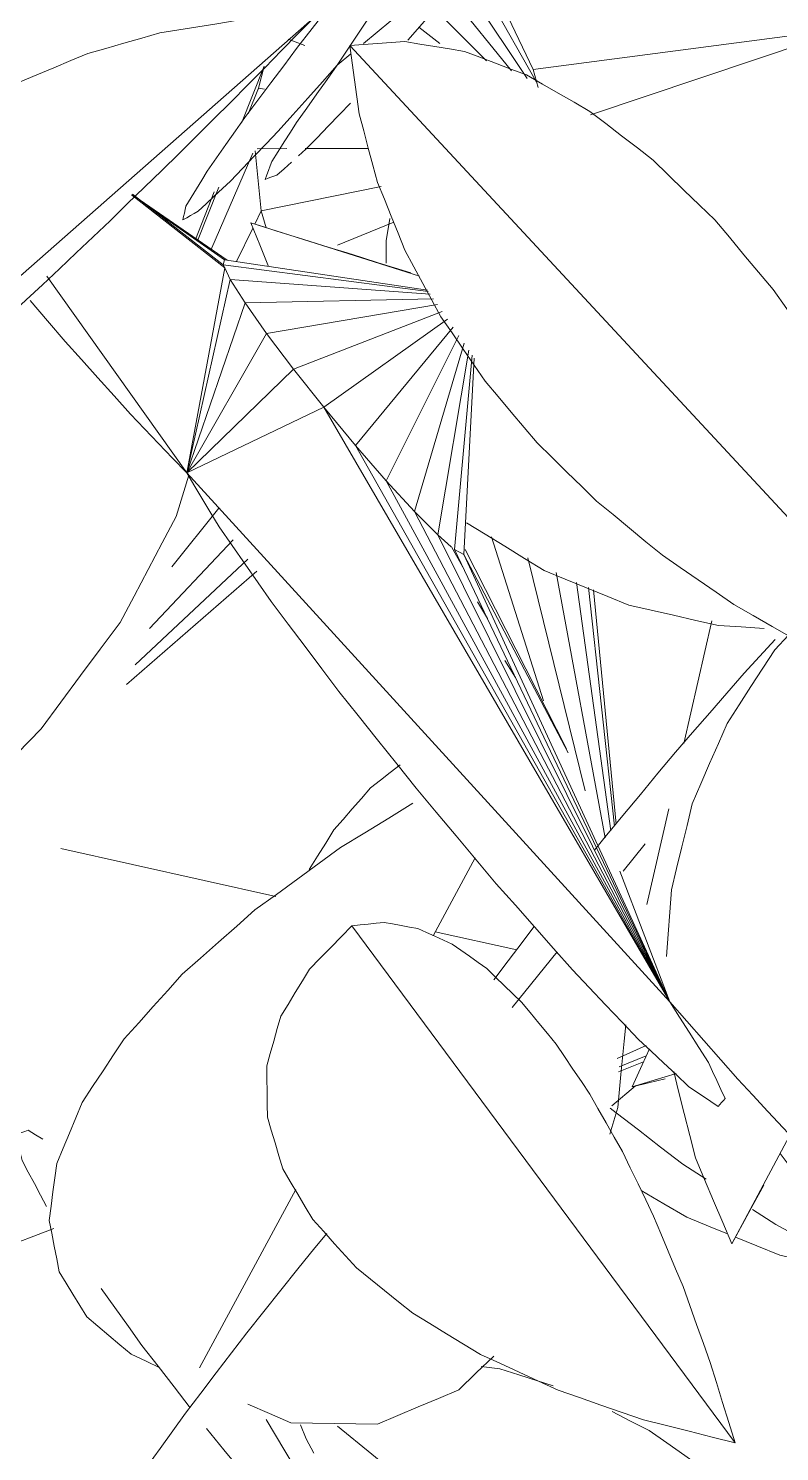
# Model space of a CAD drawing. Header units: metres. Extents: x 10.2 to 20.8, y -0.2 to 6.6.
# Drawn here: x 17.8489 to 17.882, y 1.6954 to 1.7582 of the extents above; entities that cross this region are included whole.
import ezdxf

# ---------------------------------------------------------------- set-up
doc = ezdxf.new("R2010")
doc.units = ezdxf.units.M
doc.layers.add('Importações nas famílias', color=250, linetype='Continuous', lineweight=5)
doc.layers.add('Vegetação', color=7, linetype='Continuous', lineweight=5)

# ---------------------------------------------------------------- blocks, each defined once
blk = doc.blocks.new('Planta_pergolado_12200 - plantas pergolado_skp_Component_12-V128-Corte 3')
at = {"layer": 'Importações nas famílias'}
blk.add_line((17.785594, 1.108004), (17.80251, 1.085176), dxfattribs=at)
at = {"layer": 'Importações nas famílias', "flags": 128}
for points in [[(17.78372, 1.106092), (17.784189, 1.10657), (17.784657, 1.107048), (17.785126, 1.107526), (17.785594, 1.108004)], [(17.785594, 1.108004), (17.785951, 1.10804), (17.786308, 1.108076), (17.786665, 1.108112), (17.787021, 1.108148)], [(17.787021, 1.108148), (17.787391, 1.108081), (17.787761, 1.108013), (17.788131, 1.107946), (17.788501, 1.107878)], [(17.788501, 1.107878), (17.78888, 1.107707), (17.789258, 1.107537), (17.789637, 1.107366), (17.790016, 1.107196)], [(17.790016, 1.107196), (17.7904, 1.106924), (17.790783, 1.106653), (17.791167, 1.106381), (17.791551, 1.10611)], [(17.782456, 1.104013), (17.782772, 1.104533), (17.783088, 1.105052), (17.783404, 1.105572), (17.78372, 1.106092)], [(17.791551, 1.10611), (17.791935, 1.10574), (17.792319, 1.10537), (17.792703, 1.105001), (17.793087, 1.104631)], [(17.781831, 1.101816), (17.781987, 1.102365), (17.782144, 1.102914), (17.7823, 1.103464), (17.782456, 1.104013)], [(17.793087, 1.104631), (17.793467, 1.104168), (17.793848, 1.103704), (17.794228, 1.103241), (17.794609, 1.102777)], [(17.794609, 1.102777), (17.794981, 1.102225), (17.795353, 1.101672), (17.795726, 1.10112), (17.796098, 1.100568)], [(17.781861, 1.099552), (17.781853, 1.100118), (17.781846, 1.100684), (17.781839, 1.10125), (17.781831, 1.101816)], [(17.796098, 1.100568), (17.796458, 1.099933), (17.796819, 1.099298), (17.797179, 1.098663), (17.797539, 1.098028)], [(17.782544, 1.097275), (17.782373, 1.097844), (17.782202, 1.098414), (17.782032, 1.098983), (17.781861, 1.099552)], [(17.797539, 1.098028), (17.797883, 1.097317), (17.798228, 1.096607), (17.798572, 1.095896), (17.798916, 1.095186)], [(17.783864, 1.095038), (17.783534, 1.095597), (17.783204, 1.096156), (17.782874, 1.096716), (17.782544, 1.097275)], [(17.785791, 1.092893), (17.785309, 1.093429), (17.784828, 1.093965), (17.784346, 1.094501), (17.783864, 1.095038)], [(17.798916, 1.095186), (17.79924, 1.094408), (17.799564, 1.093629), (17.799888, 1.092851), (17.800213, 1.092073)], [(17.788279, 1.09089), (17.787657, 1.091391), (17.787035, 1.091892), (17.786413, 1.092392), (17.785791, 1.092893)], [(17.800213, 1.092073), (17.800513, 1.091236), (17.800814, 1.090398), (17.801115, 1.089561), (17.801415, 1.088724)], [(17.79127, 1.089078), (17.790523, 1.089531), (17.789775, 1.089984), (17.789027, 1.090437), (17.788279, 1.09089)], [(17.794694, 1.087498), (17.793838, 1.087893), (17.792982, 1.088288), (17.792126, 1.088683), (17.79127, 1.089078)], [(17.801415, 1.088724), (17.801689, 1.087837), (17.801963, 1.08695), (17.802237, 1.086063), (17.80251, 1.085176)], [(17.79847, 1.086187), (17.797526, 1.086514), (17.796582, 1.086842), (17.795638, 1.08717), (17.794694, 1.087498)], [(17.80251, 1.085176), (17.8015, 1.085428), (17.80049, 1.085681), (17.79948, 1.085934), (17.79847, 1.086187)]]:
    blk.add_lwpolyline(points, dxfattribs=at)
blk = doc.blocks.new('Planta_pergolado_12200 - plantas pergolado_skp_Component_12-V472-Corte 3')
at = {"layer": 'Importações nas famílias'}
for p, q in [((17.917853, 1.724195), (17.893644, 1.71694)), ((17.877449, 1.712087), (17.875502, 1.711504))]:
    blk.add_line(p, q, dxfattribs=at)
at = {"layer": 'Importações nas famílias', "flags": 128}
for points in [[(17.897578, 1.729282), (17.898643, 1.729346), (17.899707, 1.72941), (17.900772, 1.729475), (17.901837, 1.729539)], [(17.901837, 1.729539), (17.9029, 1.729439), (17.903964, 1.72934), (17.905028, 1.729241), (17.906092, 1.729142)], [(17.906092, 1.729142), (17.90713, 1.728881), (17.908168, 1.728621), (17.909206, 1.72836), (17.910244, 1.7281)], [(17.910244, 1.7281), (17.911232, 1.727684), (17.91222, 1.727269), (17.913207, 1.726853), (17.914195, 1.726438)], [(17.914195, 1.726438), (17.91511, 1.725877), (17.916024, 1.725316), (17.916939, 1.724756), (17.917853, 1.724195)], [(17.917853, 1.724195), (17.917006, 1.723901), (17.916159, 1.723607), (17.915312, 1.723314), (17.914465, 1.72302)], [(17.914465, 1.72302), (17.913578, 1.722721), (17.91269, 1.722421), (17.911803, 1.722122), (17.910915, 1.721823)], [(17.910915, 1.721823), (17.909997, 1.721521), (17.909079, 1.72122), (17.908161, 1.720919), (17.907243, 1.720617)], [(17.907243, 1.720617), (17.906305, 1.720317), (17.905366, 1.720017), (17.904428, 1.719717), (17.903489, 1.719416)], [(17.903489, 1.719416), (17.902541, 1.719121), (17.901592, 1.718825), (17.900644, 1.718529), (17.899696, 1.718234)], [(17.899696, 1.718234), (17.898748, 1.717946), (17.8978, 1.717658), (17.896852, 1.71737), (17.895904, 1.717082)], [(17.895904, 1.717082), (17.894967, 1.716805), (17.894031, 1.716528), (17.893094, 1.716252)], [(17.875502, 1.711504), (17.875943, 1.712471), (17.876268, 1.713184)], [(17.876965, 1.711862), (17.876233, 1.711683), (17.875502, 1.711504)]]:
    blk.add_lwpolyline(points, dxfattribs=at)
blk = doc.blocks.new('Planta_pergolado_12200 - plantas pergolado_skp_Component_12-V473-Corte 3')
at = {"layer": 'Importações nas famílias'}
for p, q in [((17.898926, 1.740028), (17.897597, 1.73755)), ((17.886789, 1.735459), (17.887566, 1.736059)), ((17.881812, 1.730798), (17.88241, 1.731445)), ((17.88489, 1.713859), (17.883117, 1.710554)), ((17.882564, 1.709524), (17.879906, 1.704568))]:
    blk.add_line(p, q, dxfattribs=at)
at = {"layer": 'Importações nas famílias', "flags": 128}
for points in [[(17.896928, 1.739659), (17.897916, 1.739842), (17.898926, 1.740028)], [(17.898446, 1.739117), (17.898206, 1.738661), (17.897966, 1.738205)], [(17.897966, 1.738205), (17.897685, 1.737673), (17.897404, 1.737141)], [(17.887566, 1.736059), (17.888442, 1.736532), (17.889319, 1.737004), (17.890195, 1.737477), (17.891071, 1.737949)], [(17.879697, 1.727551), (17.880226, 1.728363), (17.880754, 1.729175), (17.881283, 1.729987), (17.881812, 1.730798)], [(17.878161, 1.723991), (17.878545, 1.724881), (17.878929, 1.725771), (17.879313, 1.726661), (17.879697, 1.727551)], [(17.877239, 1.720202), (17.877469, 1.721149), (17.8777, 1.722097), (17.87793, 1.723044), (17.878161, 1.723991)], [(17.877025, 1.717255), (17.877096, 1.718237), (17.877168, 1.71922), (17.877239, 1.720202)], [(17.878303, 1.708363), (17.878055, 1.709346), (17.877807, 1.710329), (17.877559, 1.711312), (17.87734, 1.712179)], [(17.879906, 1.704568), (17.879506, 1.705517), (17.879105, 1.706465), (17.878704, 1.707414), (17.878303, 1.708363)], [(17.881314, 1.707166), (17.880845, 1.7063), (17.880375, 1.705434), (17.879906, 1.704568)]]:
    blk.add_lwpolyline(points, dxfattribs=at)
blk = doc.blocks.new('Planta_pergolado_12200 - plantas pergolado_skp_Component_12-V474-Corte 3')
at = {"layer": 'Importações nas famílias'}
for p, q in [((17.868841, 1.699155), (17.869667, 1.699047)), ((17.861109, 1.695958), (17.860865, 1.696581)), ((17.861448, 1.695328), (17.861109, 1.695958)), ((17.873976, 1.687161), (17.862504, 1.696516)), ((17.884974, 1.688216), (17.885553, 1.687331)), ((17.891714, 1.672695), (17.88354, 1.679361)), ((17.890699, 1.676822), (17.890953, 1.675791)), ((17.891554, 1.673345), (17.891714, 1.672695))]:
    blk.add_line(p, q, dxfattribs=at)
at = {"layer": 'Importações nas famílias', "flags": 128}
for points in [[(17.869667, 1.699047), (17.870498, 1.698782), (17.871329, 1.698518), (17.87202, 1.698298)], [(17.874625, 1.69716), (17.875441, 1.696745), (17.876258, 1.696331)], [(17.876258, 1.696331), (17.877042, 1.695777), (17.877826, 1.695222), (17.878609, 1.694668), (17.879393, 1.694113)], [(17.879393, 1.694113), (17.880125, 1.693432), (17.880857, 1.69275), (17.881589, 1.692068), (17.882321, 1.691387)], [(17.882321, 1.691387), (17.882984, 1.690594), (17.883647, 1.689801), (17.88431, 1.689009), (17.884974, 1.688216)], [(17.886131, 1.686446), (17.88671, 1.68556), (17.887289, 1.684675)], [(17.887289, 1.684675), (17.88777, 1.683718), (17.888251, 1.682761), (17.888732, 1.681804), (17.889213, 1.680847)], [(17.889213, 1.680847), (17.889584, 1.679841), (17.889956, 1.678835), (17.890327, 1.677829), (17.890699, 1.676822)], [(17.887982, 1.674043), (17.887069, 1.674434), (17.886156, 1.674825), (17.885242, 1.675216), (17.884332, 1.675606)], [(17.891714, 1.672695), (17.890781, 1.673032), (17.889848, 1.673369), (17.888915, 1.673706), (17.887982, 1.674043)]]:
    blk.add_lwpolyline(points, dxfattribs=at)
blk = doc.blocks.new('Planta_pergolado_12200 - plantas pergolado_skp_Component_17-V475-Corte 3')
at = {"layer": 'Importações nas famílias'}
for p, q in [((17.874318, 1.722543), (17.873846, 1.721948)), ((17.876078, 1.722231), (17.875103, 1.721031)), ((17.872202, 1.717459), (17.870205, 1.715001)), ((17.87612, 1.713332), (17.874838, 1.71275)), ((17.874899, 1.712167), (17.876003, 1.712602)), ((17.876126, 1.712872), (17.87494, 1.712381)), ((17.875649, 1.711548), (17.874614, 1.710663)), ((17.86203, 1.705032), (17.8615, 1.7044))]:
    blk.add_line(p, q, dxfattribs=at)
at = {"layer": 'Importações nas famílias', "flags": 128}
for points in [[(17.881824, 1.731257), (17.881137, 1.730509), (17.88045, 1.729762)], [(17.88045, 1.729762), (17.879693, 1.728891), (17.878936, 1.728021), (17.878178, 1.72715), (17.877421, 1.72628)], [(17.877421, 1.72628), (17.876645, 1.725346), (17.875869, 1.724411), (17.875094, 1.723477), (17.874318, 1.722543)], [(17.87117, 1.718565), (17.870695, 1.717936), (17.870038, 1.717066), (17.869404, 1.716224)], [(17.8615, 1.7044), (17.860748, 1.703461), (17.859995, 1.702522), (17.859243, 1.701582), (17.85849, 1.700643)], [(17.85849, 1.700643), (17.857813, 1.699755), (17.857135, 1.698867), (17.856458, 1.697978), (17.85578, 1.69709)], [(17.85578, 1.69709), (17.855224, 1.696314), (17.854668, 1.695537), (17.854112, 1.694761), (17.853555, 1.693984)]]:
    blk.add_lwpolyline(points, dxfattribs=at)
blk = doc.blocks.new('Planta_pergolado_12200 - plantas pergolado_skp_Component_16-V476-Corte 3')
for name, p in [('Planta_pergolado_12200 - plantas pergolado_skp_Component_17-V475-Corte 3', (0, 0)), ('Planta_pergolado_12200 - plantas pergolado_skp_Component_12-V473-Corte 3', (0, 0)), ('Planta_pergolado_12200 - plantas pergolado_skp_Component_12-V472-Corte 3', (0, 0)), ('Planta_pergolado_12200 - plantas pergolado_skp_Component_12-V128-Corte 3', (0.07754, 0.610611)), ('Planta_pergolado_12200 - plantas pergolado_skp_Component_12-V474-Corte 3', (0, 0))]:
    blk.add_blockref(name, p)
blk = doc.blocks.new('Planta_pergolado_12200 - plantas pergolado_skp_Component_12-V82-Corte 3')
at = {"layer": 'Importações nas famílias'}
blk.add_line((17.854673, 0.790909), (17.880921, 0.814013), dxfattribs=at)
at = {"layer": 'Importações nas famílias', "flags": 128}
for points in [[(17.874075, 0.813284), (17.874915, 0.81342), (17.875754, 0.813557), (17.876593, 0.813694), (17.877433, 0.813831)], [(17.877433, 0.813831), (17.878305, 0.813876), (17.879177, 0.813922), (17.880049, 0.813967), (17.880921, 0.814013)], [(17.880921, 0.814013), (17.880181, 0.813257), (17.87944, 0.812502), (17.8787, 0.811746), (17.87796, 0.81099)], [(17.870885, 0.812377), (17.871683, 0.812604), (17.87248, 0.81283), (17.873278, 0.813057), (17.874075, 0.813284)], [(17.867899, 0.811122), (17.868645, 0.811436), (17.869392, 0.81175), (17.870139, 0.812063), (17.870885, 0.812377)], [(17.865148, 0.809531), (17.865836, 0.809929), (17.866524, 0.810327), (17.867211, 0.810724), (17.867899, 0.811122)], [(17.87796, 0.81099), (17.8772, 0.810232), (17.87644, 0.809475), (17.87568, 0.808717), (17.874919, 0.807959)], [(17.862665, 0.807623), (17.863286, 0.8081), (17.863907, 0.808577), (17.864528, 0.809054), (17.865148, 0.809531)], [(17.860476, 0.805419), (17.861024, 0.80597), (17.861571, 0.806521), (17.862118, 0.807072), (17.862665, 0.807623)], [(17.874919, 0.807959), (17.874157, 0.807217), (17.873395, 0.806475), (17.872633, 0.805733), (17.871871, 0.804991)], [(17.858607, 0.802943), (17.859074, 0.803562), (17.859542, 0.804181), (17.860009, 0.8048), (17.860476, 0.805419)], [(17.871871, 0.804991), (17.871125, 0.804282), (17.870379, 0.803573), (17.869633, 0.802865), (17.868886, 0.802156)], [(17.857076, 0.800222), (17.857459, 0.800902), (17.857841, 0.801582), (17.858224, 0.802263), (17.858607, 0.802943)], [(17.868886, 0.802156), (17.868174, 0.801496), (17.867461, 0.800837), (17.866748, 0.800178), (17.866035, 0.799519)], [(17.855903, 0.797288), (17.856196, 0.798021), (17.85649, 0.798755), (17.856783, 0.799489), (17.857076, 0.800222)], [(17.866035, 0.799519), (17.865372, 0.798925), (17.86471, 0.798331), (17.864047, 0.797737), (17.863384, 0.797143)], [(17.855099, 0.794172), (17.8553, 0.794951), (17.855501, 0.79573), (17.855702, 0.796509), (17.855903, 0.797288)], [(17.863384, 0.797143), (17.862787, 0.796628), (17.86219, 0.796113), (17.861593, 0.795599), (17.860996, 0.795084)], [(17.860996, 0.795084), (17.860479, 0.79466), (17.859962, 0.794237), (17.859444, 0.793813), (17.858927, 0.793389)], [(17.854673, 0.790909), (17.85478, 0.791725), (17.854886, 0.792541), (17.854992, 0.793356), (17.855099, 0.794172)], [(17.858927, 0.793389), (17.858502, 0.793067), (17.858076, 0.792744), (17.857651, 0.792422), (17.857225, 0.7921)], [(17.857225, 0.7921), (17.856901, 0.791886), (17.856578, 0.791672), (17.856254, 0.791458), (17.85593, 0.791245)], [(17.85593, 0.791245), (17.855716, 0.791145), (17.855502, 0.791045), (17.855287, 0.790945), (17.855073, 0.790845)], [(17.855073, 0.790845), (17.854973, 0.790861), (17.854873, 0.790877), (17.854773, 0.790893), (17.854673, 0.790909)]]:
    blk.add_lwpolyline(points, dxfattribs=at)
blk = doc.blocks.new('Planta_pergolado_12200 - plantas pergolado_skp_Component_12-V488-Corte 3')
at = {"layer": 'Importações nas famílias'}
blk.add_line((17.890653, 1.727736), (17.86304, 1.757477), dxfattribs=at)
at = {"layer": 'Importações nas famílias', "flags": 128}
for points in [[(17.86304, 1.757477), (17.863649, 1.757521), (17.864259, 1.757566), (17.864868, 1.75761), (17.865477, 1.757654)], [(17.865477, 1.757654), (17.866133, 1.757546), (17.866788, 1.757437), (17.867443, 1.757328), (17.868099, 1.75722)], [(17.863449, 1.754462), (17.863347, 1.755216), (17.863244, 1.755969), (17.863142, 1.756723), (17.86304, 1.757477)], [(17.868099, 1.75722), (17.868784, 1.756961), (17.86947, 1.756702), (17.870156, 1.756443), (17.870842, 1.756184)], [(17.870842, 1.756184), (17.871542, 1.755781), (17.872242, 1.755378), (17.872942, 1.754974), (17.873643, 1.754571)], [(17.864263, 1.751439), (17.86406, 1.752195), (17.863856, 1.752951), (17.863653, 1.753706), (17.863449, 1.754462)], [(17.873643, 1.754571), (17.874341, 1.754033), (17.875039, 1.753495), (17.875737, 1.752957), (17.876435, 1.752419)], [(17.876435, 1.752419), (17.877115, 1.751758), (17.877795, 1.751098), (17.878475, 1.750438), (17.879154, 1.749778)], [(17.865473, 1.748442), (17.86517, 1.749191), (17.864868, 1.749941), (17.864565, 1.75069), (17.864263, 1.751439)], [(17.879154, 1.749778), (17.8798, 1.749011), (17.880445, 1.748243), (17.881091, 1.747476), (17.881736, 1.746709)], [(17.867064, 1.745504), (17.866666, 1.746238), (17.866269, 1.746973), (17.865871, 1.747707), (17.865473, 1.748442)], [(17.881736, 1.746709), (17.882332, 1.745854), (17.882928, 1.744998), (17.883524, 1.744142), (17.88412, 1.743286)], [(17.869021, 1.742657), (17.868532, 1.743369), (17.868043, 1.74408), (17.867553, 1.744792), (17.867064, 1.745504)], [(17.88412, 1.743286), (17.884652, 1.742362), (17.885185, 1.741438), (17.885717, 1.740513), (17.88625, 1.739589)], [(17.87132, 1.739933), (17.870745, 1.740614), (17.87017, 1.741295), (17.869595, 1.741976), (17.869021, 1.742657)], [(17.873936, 1.737363), (17.873282, 1.738006), (17.872628, 1.738648), (17.871974, 1.739291), (17.87132, 1.739933)], [(17.88625, 1.739589), (17.886706, 1.738618), (17.887163, 1.737646), (17.887619, 1.736675)], [(17.87684, 1.734975), (17.876114, 1.735572), (17.875388, 1.736169), (17.874662, 1.736766), (17.873936, 1.737363)], [(17.88, 1.732795), (17.87921, 1.73334), (17.87842, 1.733885), (17.87763, 1.73443), (17.87684, 1.734975)], [(17.883381, 1.730848), (17.882536, 1.731335), (17.881691, 1.731822), (17.880845, 1.732308), (17.88, 1.732795)], [(17.886945, 1.729155), (17.886054, 1.729579), (17.885163, 1.730002), (17.884272, 1.730425), (17.883381, 1.730848)], [(17.889726, 1.728091), (17.888799, 1.728446), (17.887872, 1.728801), (17.886945, 1.729155)]]:
    blk.add_lwpolyline(points, dxfattribs=at)
blk = doc.blocks.new('Planta_pergolado_12200 - plantas pergolado_skp_Component_17-V489-Corte 3')
at = {"layer": 'Importações nas famílias'}
for p, q in [((17.862489, 1.756609), (17.872534, 1.771745)), ((17.878074, 1.769564), (17.863649, 1.757573)), ((17.86309, 1.757108), (17.862489, 1.756609)), ((17.862489, 1.756609), (17.86309, 1.757108)), ((17.862504, 1.756625), (17.862489, 1.756609)), ((17.860782, 1.752615), (17.861104, 1.752902))]:
    blk.add_line(p, q, dxfattribs=at)
at = {"layer": 'Importações nas famílias', "flags": 128}
for points in [[(17.863444, 1.760866), (17.862756, 1.759987), (17.862068, 1.759108), (17.86138, 1.75823), (17.860692, 1.757351)], [(17.865605, 1.757723), (17.866332, 1.758559), (17.867058, 1.759395), (17.867785, 1.760231), (17.868512, 1.761067)], [(17.860692, 1.757351), (17.86012, 1.756589), (17.859548, 1.755827), (17.858976, 1.755064), (17.858404, 1.754302)], [(17.859872, 1.753696), (17.860526, 1.754424), (17.86118, 1.755153), (17.861835, 1.755881), (17.862489, 1.756609)], [(17.862489, 1.756609), (17.862039, 1.755978), (17.861588, 1.755346), (17.861138, 1.754715), (17.860687, 1.754084)], [(17.861104, 1.752902), (17.861597, 1.753411), (17.862091, 1.753921), (17.862585, 1.75443), (17.863078, 1.754939)], [(17.858404, 1.754302), (17.857987, 1.753708), (17.85757, 1.753114), (17.857154, 1.75252), (17.856737, 1.751926)], [(17.860687, 1.754084), (17.860416, 1.753654), (17.860144, 1.753224), (17.859873, 1.752795), (17.859601, 1.752365)], [(17.857775, 1.751497), (17.858299, 1.752047), (17.858823, 1.752597), (17.859347, 1.753146), (17.859872, 1.753696)], [(17.856737, 1.751926), (17.856504, 1.751541), (17.85627, 1.751155), (17.856037, 1.75077), (17.855804, 1.750385)], [(17.859601, 1.752365), (17.859527, 1.752166), (17.859452, 1.751968), (17.859378, 1.751769), (17.859304, 1.75157)], [(17.859817, 1.751754), (17.860138, 1.752041), (17.86046, 1.752328)], [(17.856341, 1.750163), (17.8567, 1.750496), (17.857058, 1.75083), (17.857416, 1.751164), (17.857775, 1.751497)], [(17.859304, 1.75157), (17.859432, 1.751616), (17.85956, 1.751662), (17.859688, 1.751708), (17.859817, 1.751754)], [(17.855804, 1.750385), (17.85577, 1.750234), (17.855737, 1.750084), (17.855703, 1.749934), (17.855669, 1.749783)], [(17.855669, 1.749783), (17.855837, 1.749878), (17.856005, 1.749973), (17.856173, 1.750068), (17.856341, 1.750163)]]:
    blk.add_lwpolyline(points, dxfattribs=at)
blk = doc.blocks.new('Planta_pergolado_12200 - plantas pergolado_skp_Component_16-V490-Corte 3')
for name, p in [('Planta_pergolado_12200 - plantas pergolado_skp_Component_17-V489-Corte 3', (0, 0)), ('Planta_pergolado_12200 - plantas pergolado_skp_Component_12-V82-Corte 3', (-0.019417, 0.944751)), ('Planta_pergolado_12200 - plantas pergolado_skp_Component_12-V488-Corte 3', (0, 0))]:
    blk.add_blockref(name, p)
blk = doc.blocks.new('Planta_pergolado_12200 - plantas pergolado_skp_-3067431-Corte 3')
for name in ['Planta_pergolado_12200 - plantas pergolado_skp_Component_16-V490-Corte 3', 'Planta_pergolado_12200 - plantas pergolado_skp_Component_16-V476-Corte 3']:
    blk.add_blockref(name, (0, 0))
blk = doc.blocks.new('Planta_pergolado_12200 - plantas pergolado_skp_-3067432-Corte 3')
blk.add_blockref('Planta_pergolado_12200 - plantas pergolado_skp_-3067431-Corte 3', (0, 0))
blk = doc.blocks.new('Planta_pergolado_12200 - plantas pergolado_skp_Component_12-V983-Corte 3')
at = {"layer": 'Importações nas famílias'}
for p, q in [((17.868574, 1.721606), (17.866717, 1.718174)), ((17.860655, 1.706968), (17.856398, 1.6991))]:
    blk.add_line(p, q, dxfattribs=at)
at = {"layer": 'Importações nas famílias', "flags": 128}
for points in [[(17.865262, 1.725719), (17.864826, 1.725379), (17.86439, 1.725038), (17.863953, 1.724697)], [(17.863953, 1.724697), (17.86355, 1.724234), (17.863147, 1.72377), (17.862743, 1.723306), (17.86234, 1.722843)], [(17.862632, 1.722067), (17.863697, 1.722719), (17.864762, 1.723371), (17.865827, 1.724023)], [(17.86234, 1.722843), (17.861975, 1.722261), (17.861609, 1.72168), (17.861243, 1.721098)], [(17.858853, 1.719311), (17.859798, 1.72), (17.860743, 1.720689), (17.861688, 1.721378), (17.862632, 1.722067)], [(17.855643, 1.716471), (17.856446, 1.717181), (17.857248, 1.717891), (17.858051, 1.718601), (17.858853, 1.719311)], [(17.853077, 1.713615), (17.853719, 1.714329), (17.85436, 1.715043), (17.855002, 1.715757), (17.855643, 1.716471)], [(17.851216, 1.710808), (17.851681, 1.71151), (17.852147, 1.712211), (17.852612, 1.712913), (17.853077, 1.713615)], [(17.850103, 1.708117), (17.850381, 1.70879), (17.85066, 1.709463), (17.850938, 1.710135), (17.851216, 1.710808)], [(17.849765, 1.705605), (17.849849, 1.706233), (17.849934, 1.706861), (17.850019, 1.707489), (17.850103, 1.708117)], [(17.850208, 1.703332), (17.850097, 1.7039), (17.849987, 1.704469), (17.849876, 1.705037), (17.849765, 1.705605)], [(17.851424, 1.701349), (17.85112, 1.701845), (17.850816, 1.70234), (17.850512, 1.702836), (17.850208, 1.703332)], [(17.853383, 1.699705), (17.852893, 1.700116), (17.852404, 1.700527), (17.851914, 1.700938), (17.851424, 1.701349)], [(17.854648, 1.6991), (17.854047, 1.699387), (17.853383, 1.699705)]]:
    blk.add_lwpolyline(points, dxfattribs=at)
blk = doc.blocks.new('Planta_pergolado_12200 - plantas pergolado_skp_Component_17-V986-Corte 3')
at = {"layer": 'Importações nas famílias', "flags": 128}
for points in [[(17.85593, 1.73851), (17.85571, 1.737781), (17.85538, 1.736689)], [(17.85538, 1.736689), (17.854759, 1.735517), (17.854138, 1.734345), (17.853517, 1.733173), (17.852895, 1.732001)], [(17.852895, 1.732001), (17.852024, 1.730829), (17.851154, 1.729658), (17.850283, 1.728486), (17.849412, 1.727314)], [(17.849412, 1.727314), (17.84835, 1.726222), (17.847289, 1.72513), (17.846228, 1.724038), (17.845593, 1.723385)]]:
    blk.add_lwpolyline(points, dxfattribs=at)
blk = doc.blocks.new('Planta_pergolado_12200 - plantas pergolado_skp_Component_16-V987-Corte 3')
for name in ['Planta_pergolado_12200 - plantas pergolado_skp_Component_17-V986-Corte 3', 'Planta_pergolado_12200 - plantas pergolado_skp_Component_12-V983-Corte 3']:
    blk.add_blockref(name, (0, 0))
blk = doc.blocks.new('Planta_pergolado_12200 - plantas pergolado_skp_-V996-Corte 3')
blk.add_blockref('Planta_pergolado_12200 - plantas pergolado_skp_Component_16-V987-Corte 3', (0, 0))
blk = doc.blocks.new('Planta_pergolado_12200 - plantas pergolado_skp_-3067442-Corte 3')
blk.add_blockref('Planta_pergolado_12200 - plantas pergolado_skp_-V996-Corte 3', (0, 0))
blk = doc.blocks.new('Planta_pergolado_12200 - plantas pergolado_skp_-3067443-Corte 3')
blk.add_blockref('Planta_pergolado_12200 - plantas pergolado_skp_-3067442-Corte 3', (0, 0))
blk = doc.blocks.new('Planta_pergolado_12200 - plantas pergolado_skp_Component_12-V1239-Corte 3')
at = {"layer": 'Importações nas famílias'}
for p, q in [((17.866119, 1.747289), (17.858665, 1.749648)), ((17.898765, 1.736957), (17.897435, 1.737378)), ((17.898765, 1.736957), (17.897846, 1.737251)), ((17.89788, 1.736396), (17.898765, 1.736957))]:
    blk.add_line(p, q, dxfattribs=at)
at = {"layer": 'Importações nas famílias', "flags": 128}
for points in [[(17.858665, 1.749648), (17.859064, 1.748681), (17.859457, 1.747728)], [(17.860967, 1.748931), (17.860391, 1.74911), (17.859816, 1.74929), (17.859241, 1.749469), (17.858665, 1.749648)], [(17.863572, 1.748116), (17.862921, 1.74832), (17.86227, 1.748523), (17.861618, 1.748727), (17.860967, 1.748931)], [(17.865732, 1.747438), (17.865012, 1.747664), (17.864292, 1.74789), (17.863572, 1.748116)], [(17.868195, 1.736403), (17.869019, 1.735898), (17.869884, 1.735368), (17.87075, 1.734837), (17.871615, 1.734306)], [(17.871615, 1.734306), (17.872553, 1.733924), (17.87349, 1.733541), (17.874427, 1.733158), (17.875365, 1.732775)], [(17.875365, 1.732775), (17.876352, 1.732549), (17.877339, 1.732323), (17.878326, 1.732096), (17.879313, 1.73187)], [(17.879313, 1.73187), (17.880327, 1.731806), (17.881341, 1.731742)]]:
    blk.add_lwpolyline(points, dxfattribs=at)
blk = doc.blocks.new('Planta_pergolado_12200 - plantas pergolado_skp_Component_12-V1240-Corte 3')
at = {"layer": 'Importações nas famílias'}
for p, q in [((17.864814, 1.74984), (17.864648, 1.748857)), ((17.864648, 1.748857), (17.864645, 1.747863))]:
    blk.add_line(p, q, dxfattribs=at)
blk = doc.blocks.new('Planta_pergolado_12200 - plantas pergolado_skp_Component_17-V1242-Corte 3')
at = {"layer": 'Importações nas famílias'}
for p, q in [((17.853403, 1.750885), (17.857515, 1.747668)), ((17.857453, 1.747799), (17.85344, 1.75092)), ((17.857627, 1.748002), (17.853789, 1.750648)), ((17.85418, 1.750344), (17.857507, 1.74802)), ((17.857515, 1.747668), (17.855839, 1.738609)), ((17.857507, 1.74802), (17.857453, 1.747799)), ((17.866507, 1.746626), (17.857453, 1.747799)), ((17.857453, 1.747799), (17.857515, 1.747668)), ((17.866473, 1.746676), (17.857507, 1.74802)), ((17.857515, 1.747668), (17.857762, 1.747148)), ((17.855839, 1.738609), (17.849668, 1.747291)), ((17.857762, 1.747148), (17.855839, 1.738609)), ((17.866595, 1.746498), (17.857762, 1.747148)), ((17.857762, 1.747148), (17.858414, 1.746114)), ((17.86673, 1.746301), (17.858414, 1.746114)), ((17.858414, 1.746114), (17.855839, 1.738609)), ((17.858414, 1.746114), (17.859365, 1.744765)), ((17.866907, 1.746044), (17.859365, 1.744765)), ((17.867116, 1.745739), (17.860549, 1.743195)), ((17.86735, 1.745399), (17.861887, 1.74151)), ((17.867598, 1.745038), (17.863286, 1.739825)), ((17.859365, 1.744765), (17.855839, 1.738609)), ((17.859365, 1.744765), (17.860549, 1.743195)), ((17.867848, 1.744675), (17.864652, 1.738255)), ((17.868084, 1.744331), (17.865892, 1.736906)), ((17.86829, 1.744031), (17.86692, 1.735872)), ((17.867667, 1.735221), (17.868448, 1.743802)), ((17.860549, 1.743195), (17.855839, 1.738609)), ((17.860549, 1.743195), (17.861887, 1.74151)), ((17.868538, 1.74367), (17.868082, 1.735)), ((17.861887, 1.74151), (17.855839, 1.738609)), ((17.877178, 1.715249), (17.861887, 1.74151)), ((17.863286, 1.739825), (17.861887, 1.74151)), ((17.864652, 1.738255), (17.863286, 1.739825)), ((17.863286, 1.739825), (17.877178, 1.715249)), ((17.855839, 1.738609), (17.877178, 1.715249)), ((17.865892, 1.736906), (17.864652, 1.738255)), ((17.864652, 1.738255), (17.877178, 1.715249)), ((17.877178, 1.715249), (17.865892, 1.736906)), ((17.86692, 1.735872), (17.865892, 1.736906)), ((17.877178, 1.715249), (17.86692, 1.735872)), ((17.867517, 1.735352), (17.86692, 1.735872)), ((17.868033, 1.734453), (17.867532, 1.735352)), ((17.867667, 1.735221), (17.868082, 1.735)), ((17.867667, 1.735221), (17.877178, 1.715249)), ((17.868082, 1.735), (17.872675, 1.726242)), ((17.868082, 1.735), (17.877178, 1.715249)), ((17.872612, 1.726429), (17.868137, 1.735221)), ((17.869117, 1.732177), (17.868685, 1.732922)), ((17.870358, 1.729571), (17.869882, 1.730326)), ((17.874964, 1.721031), (17.877178, 1.715249))]:
    blk.add_line(p, q, dxfattribs=at)
at = {"layer": 'Importações nas famílias', "flags": 128}
for points in [[(17.848924, 1.746224), (17.849695, 1.74532), (17.850467, 1.744417)], [(17.850467, 1.744417), (17.851188, 1.743613), (17.851909, 1.74281), (17.85263, 1.742007), (17.853351, 1.741203)], [(17.853351, 1.741203), (17.853973, 1.740555), (17.854595, 1.739906), (17.855217, 1.739257), (17.855839, 1.738609)], [(17.855839, 1.738609), (17.856197, 1.738015), (17.856554, 1.737421), (17.856911, 1.736828), (17.857269, 1.736234)], [(17.857269, 1.736234), (17.857845, 1.735407), (17.858421, 1.734579), (17.858998, 1.733752), (17.859574, 1.732925)], [(17.859574, 1.732925), (17.86032, 1.731935), (17.861066, 1.730945), (17.861812, 1.729954), (17.862558, 1.728964)], [(17.862558, 1.728964), (17.86341, 1.727896), (17.864262, 1.726828), (17.865114, 1.725759), (17.865966, 1.724691)], [(17.865966, 1.724691), (17.866851, 1.723636), (17.867736, 1.72258), (17.868621, 1.721525), (17.869506, 1.72047)], [(17.869506, 1.72047), (17.870349, 1.719517), (17.871192, 1.718565), (17.872034, 1.717613), (17.872877, 1.716661)], [(17.872877, 1.716661), (17.873605, 1.715894), (17.874333, 1.715126), (17.875061, 1.714359), (17.87579, 1.713591)], [(17.877178, 1.715249), (17.877925, 1.714399), (17.878673, 1.713548), (17.87942, 1.712698), (17.880167, 1.711847)], [(17.878879, 1.712577), (17.878454, 1.713245), (17.878028, 1.713913), (17.877603, 1.714581), (17.877178, 1.715249)], [(17.87579, 1.713591), (17.876341, 1.713074), (17.876892, 1.712556), (17.877444, 1.712039), (17.877995, 1.711522)], [(17.879609, 1.710992), (17.879426, 1.711388), (17.879244, 1.711784), (17.879061, 1.712181), (17.878879, 1.712577)], [(17.880167, 1.711847), (17.880834, 1.711131), (17.881502, 1.710414), (17.882169, 1.709698), (17.882836, 1.708981)], [(17.877995, 1.711522), (17.878323, 1.711299), (17.878651, 1.711076), (17.878978, 1.710853), (17.879306, 1.71063)], [(17.879306, 1.71063), (17.879382, 1.710721), (17.879457, 1.710811), (17.879533, 1.710902), (17.879609, 1.710992)]]:
    blk.add_lwpolyline(points, dxfattribs=at)
blk = doc.blocks.new('Planta_pergolado_12200 - plantas pergolado_skp_Component_16-V1243-Corte 3')
for name in ['Planta_pergolado_12200 - plantas pergolado_skp_Component_17-V1242-Corte 3', 'Planta_pergolado_12200 - plantas pergolado_skp_Component_12-V1239-Corte 3', 'Planta_pergolado_12200 - plantas pergolado_skp_Component_12-V1240-Corte 3']:
    blk.add_blockref(name, (0, 0))
blk = doc.blocks.new('Planta_pergolado_12200 - plantas pergolado_skp_Component_17-V1266-Corte 3')
at = {"layer": 'Importações nas famílias'}
for p, q in [((17.865866, 1.685917), (17.859347, 1.696817)), ((17.871339, 1.688464), (17.865866, 1.685917)), ((17.870994, 1.688424), (17.865866, 1.685917)), ((17.884296, 1.687878), (17.879431, 1.688475)), ((17.884296, 1.687878), (17.880392, 1.688452)), ((17.872189, 1.688171), (17.865866, 1.685917)), ((17.884296, 1.687878), (17.874871, 1.686144)), ((17.884296, 1.687878), (17.87577, 1.687576)), ((17.884296, 1.687878), (17.876045, 1.684563)), ((17.884296, 1.687878), (17.877383, 1.682878)), ((17.884296, 1.687878), (17.878074, 1.688272)), ((17.884296, 1.687878), (17.878794, 1.681203)), ((17.884296, 1.687878), (17.880182, 1.679651)), ((17.884296, 1.687878), (17.881103, 1.688313)), ((17.884296, 1.687878), (17.881452, 1.67833)), ((17.882517, 1.677329), (17.884296, 1.687878)), ((17.884296, 1.687878), (17.883305, 1.676716)), ((17.884296, 1.687878), (17.88389, 1.679236)), ((17.884296, 1.687878), (17.88406, 1.68191)), ((17.873941, 1.687512), (17.865866, 1.685917)), ((17.874358, 1.686898), (17.874871, 1.686144)), ((17.874871, 1.686144), (17.865866, 1.685917)), ((17.865866, 1.685917), (17.888374, 1.660597)), ((17.876045, 1.684563), (17.865866, 1.685917)), ((17.874871, 1.686144), (17.876045, 1.684563)), ((17.888679, 1.660908), (17.876045, 1.684563)), ((17.877383, 1.682878), (17.876045, 1.684563)), ((17.878794, 1.681203), (17.877383, 1.682878)), ((17.877383, 1.682878), (17.888699, 1.660928)), ((17.880182, 1.679651), (17.878794, 1.681203)), ((17.878794, 1.681203), (17.888726, 1.660957)), ((17.888706, 1.661113), (17.880182, 1.679651)), ((17.881452, 1.67833), (17.880182, 1.679651)), ((17.883882, 1.679082), (17.883763, 1.676533)), ((17.888749, 1.661162), (17.881452, 1.67833)), ((17.882303, 1.67753), (17.881452, 1.67833)), ((17.882517, 1.677329), (17.883305, 1.676716)), ((17.882517, 1.677329), (17.888796, 1.661215)), ((17.883888, 1.677558), (17.883858, 1.676792)), ((17.883305, 1.676716), (17.883763, 1.676533)), ((17.883305, 1.676716), (17.89142, 1.663987)), ((17.883305, 1.676716), (17.888839, 1.661265)), ((17.883763, 1.676533), (17.883858, 1.676792)), ((17.891456, 1.664022), (17.883763, 1.676533)), ((17.891484, 1.664049), (17.883858, 1.676792)), ((17.891498, 1.664062), (17.88477, 1.675467)), ((17.886475, 1.659402), (17.88703, 1.658938))]:
    blk.add_line(p, q, dxfattribs=at)
at = {"layer": 'Importações nas famílias', "flags": 128}
for points in [[(17.848831, 1.709582), (17.848697, 1.709536), (17.848562, 1.70949), (17.848428, 1.709444), (17.848293, 1.709398)], [(17.848293, 1.709398), (17.848363, 1.709111), (17.848433, 1.708824), (17.848503, 1.708537), (17.848573, 1.70825)], [(17.849491, 1.709184), (17.849161, 1.709383), (17.848831, 1.709582)], [(17.848573, 1.70825), (17.848843, 1.707741), (17.849113, 1.707232), (17.849383, 1.706723), (17.849652, 1.706214)], [(17.852058, 1.702593), (17.85266, 1.701757), (17.853262, 1.700921), (17.853863, 1.700085)], [(17.853863, 1.700085), (17.854575, 1.699167), (17.855286, 1.698248), (17.855997, 1.69733)], [(17.856709, 1.696411), (17.857481, 1.695473), (17.858253, 1.694534), (17.859026, 1.693595), (17.859798, 1.692656)], [(17.859798, 1.692656), (17.860579, 1.691762), (17.86136, 1.690867), (17.862141, 1.689972), (17.862922, 1.689077)], [(17.862922, 1.689077), (17.863658, 1.688287), (17.864394, 1.687497), (17.86513, 1.686707), (17.865866, 1.685917)], [(17.865866, 1.685917), (17.865978, 1.685553), (17.866089, 1.685189), (17.866201, 1.684826), (17.866313, 1.684462)], [(17.866313, 1.684462), (17.866676, 1.683822), (17.867039, 1.683183), (17.867403, 1.682543), (17.867766, 1.681903)], [(17.867766, 1.681903), (17.86835, 1.681042), (17.868934, 1.680181), (17.869518, 1.67932), (17.870102, 1.678459)], [(17.870102, 1.678459), (17.870857, 1.677451), (17.871612, 1.676442), (17.872367, 1.675433), (17.873121, 1.674425)], [(17.887627, 1.672005), (17.886885, 1.672939), (17.886143, 1.673873), (17.885402, 1.674808)], [(17.873121, 1.674425), (17.873982, 1.673354), (17.874844, 1.672284), (17.875705, 1.671214), (17.876566, 1.670144)], [(17.890231, 1.6685), (17.88958, 1.669376), (17.888929, 1.670252), (17.888278, 1.671129), (17.887627, 1.672005)], [(17.876566, 1.670144), (17.877459, 1.669104), (17.878353, 1.668063), (17.879247, 1.667023), (17.88014, 1.665983)], [(17.892293, 1.665467), (17.891778, 1.666225), (17.891262, 1.666983), (17.890746, 1.667742), (17.890231, 1.6685)], [(17.88014, 1.665983), (17.88099, 1.665062), (17.88184, 1.66414), (17.88269, 1.663219), (17.88354, 1.662297)], [(17.88354, 1.662297), (17.884274, 1.661574), (17.885008, 1.66085), (17.885742, 1.660126), (17.886475, 1.659402)]]:
    blk.add_lwpolyline(points, dxfattribs=at)
blk = doc.blocks.new('Planta_pergolado_12200 - plantas pergolado_skp_Component_16-V1267-Corte 3')
blk.add_blockref('Planta_pergolado_12200 - plantas pergolado_skp_Component_17-V1266-Corte 3', (0, 0))
blk = doc.blocks.new('Planta_pergolado_12200 - plantas pergolado_skp_-V1313-Corte 3')
for name in ['Planta_pergolado_12200 - plantas pergolado_skp_Component_16-V1243-Corte 3', 'Planta_pergolado_12200 - plantas pergolado_skp_Component_16-V1267-Corte 3']:
    blk.add_blockref(name, (0, 0))
blk = doc.blocks.new('Planta_pergolado_12200 - plantas pergolado_skp_Component_12-V1397-Corte 3')
at = {"layer": 'Importações nas famílias'}
for p, q in [((17.886088, 1.703133), (17.882044, 1.708553)), ((17.878768, 1.707422), (17.877742, 1.708089)), ((17.881847, 1.70542), (17.88082, 1.706087))]:
    blk.add_line(p, q, dxfattribs=at)
at = {"layer": 'Importações nas famílias', "flags": 128}
for points in [[(17.877742, 1.708089), (17.876762, 1.708844), (17.875781, 1.709599), (17.874801, 1.710354), (17.87454, 1.710554)], [(17.8759, 1.706922), (17.876909, 1.706334), (17.877925, 1.705741)], [(17.877925, 1.705741), (17.878952, 1.705323), (17.879719, 1.705011)], [(17.886088, 1.703133), (17.885028, 1.703705), (17.883967, 1.704277), (17.882907, 1.704849), (17.881847, 1.70542)], [(17.880068, 1.704869), (17.881007, 1.704487), (17.882034, 1.704069)], [(17.882034, 1.704069), (17.883047, 1.703835), (17.884061, 1.703601), (17.885074, 1.703367), (17.886088, 1.703133)]]:
    blk.add_lwpolyline(points, dxfattribs=at)
blk = doc.blocks.new('Planta_pergolado_12200 - plantas pergolado_skp_Component_17-V1399-Corte 3')
at = {"layer": 'Importações nas famílias'}
blk.add_line((17.849969, 1.705251), (17.842693, 1.702437), dxfattribs=at)
blk = doc.blocks.new('Planta_pergolado_12200 - plantas pergolado_skp_Component_16-V1400-Corte 3')
for name in ['Planta_pergolado_12200 - plantas pergolado_skp_Component_17-V1399-Corte 3', 'Planta_pergolado_12200 - plantas pergolado_skp_Component_12-V1397-Corte 3']:
    blk.add_blockref(name, (0, 0))
blk = doc.blocks.new('Planta_pergolado_12200 - plantas pergolado_skp_-V1432-Corte 3')
blk.add_blockref('Planta_pergolado_12200 - plantas pergolado_skp_Component_16-V1400-Corte 3', (0, 0))
blk = doc.blocks.new('Planta_pergolado_12200 - plantas pergolado_skp_-V1433-Corte 3')
blk.add_blockref('Planta_pergolado_12200 - plantas pergolado_skp_-V1432-Corte 3', (0, 0))
blk = doc.blocks.new('Planta_pergolado_12200 - plantas pergolado_skp_-3067454-Corte 3')
for name in ['Planta_pergolado_12200 - plantas pergolado_skp_-V1313-Corte 3', 'Planta_pergolado_12200 - plantas pergolado_skp_-V1433-Corte 3']:
    blk.add_blockref(name, (0, 0))
blk = doc.blocks.new('Planta_pergolado_12200 - plantas pergolado_skp_Component_17-V2236-Corte 3')
at = {"layer": 'Importações nas famílias'}
for p, q in [((17.870877, 1.75603), (17.86821, 1.760019)), ((17.871284, 1.755865), (17.868612, 1.760582)), ((17.870175, 1.756365), (17.867393, 1.759805)), ((17.869072, 1.756811), (17.866729, 1.759151)), ((17.867009, 1.757576), (17.866085, 1.758297)), ((17.870027, 1.758729), (17.871132, 1.756417)), ((17.871132, 1.756417), (17.885025, 1.758239)), ((17.873671, 1.754416), (17.885025, 1.758239)), ((17.86105, 1.75748), (17.860323, 1.757757)), ((17.858256, 1.754055), (17.859253, 1.75657)), ((17.85901, 1.755598), (17.859253, 1.75657)), ((17.871132, 1.756417), (17.871352, 1.755622)), ((17.858557, 1.754468), (17.85901, 1.755598)), ((17.859007, 1.755548), (17.85901, 1.755598)), ((17.85901, 1.755598), (17.859275, 1.755548)), ((17.856911, 1.748437), (17.858762, 1.752732)), ((17.859133, 1.750188), (17.858855, 1.752826)), ((17.860257, 1.752928), (17.858954, 1.752925)), ((17.863856, 1.752936), (17.861076, 1.752929)), ((17.856309, 1.748857), (17.857259, 1.751228)), ((17.859133, 1.750188), (17.864428, 1.75125)), ((17.85622, 1.748919), (17.857054, 1.751023)), ((17.858844, 1.749592), (17.859133, 1.750188)), ((17.85934, 1.749435), (17.859133, 1.750188)), ((17.858043, 1.74794), (17.85876, 1.749419)), ((17.862504, 1.748665), (17.864978, 1.749683)), ((17.85518, 1.734467), (17.85726, 1.737053)), ((17.854196, 1.731739), (17.857886, 1.735654)), ((17.869302, 1.735793), (17.871598, 1.728552)), ((17.858931, 1.734266), (17.85318, 1.729271)), ((17.853569, 1.730138), (17.858533, 1.734794)), ((17.870901, 1.734852), (17.873435, 1.724568)), ((17.874319, 1.722502), (17.872157, 1.734216)), ((17.874561, 1.722801), (17.87305, 1.733764)), ((17.873584, 1.73355), (17.874727, 1.723004)), ((17.874799, 1.723094), (17.873807, 1.73344)), ((17.879025, 1.732078), (17.877783, 1.726664)), ((17.87712, 1.723773), (17.876152, 1.719553)), ((17.85028, 1.722018), (17.859774, 1.719913)), ((17.866814, 1.718352), (17.870416, 1.717554)), ((17.874871, 1.710589), (17.874525, 1.709408))]:
    blk.add_line(p, q, dxfattribs=at)
at = {"layer": 'Importações nas famílias', "flags": 128}
for points in [[(17.875224, 1.714232), (17.875154, 1.713515), (17.875013, 1.712052), (17.874871, 1.710589)], [(17.869395, 1.699616), (17.868622, 1.69887), (17.867848, 1.698124)], [(17.867848, 1.698124), (17.866953, 1.697746), (17.866057, 1.697368), (17.865162, 1.696989), (17.864266, 1.696611)], [(17.86044, 1.696673), (17.859488, 1.697081), (17.858536, 1.697488)], [(17.864266, 1.696611), (17.86331, 1.696627), (17.862353, 1.696642), (17.861397, 1.696657), (17.86044, 1.696673)]]:
    blk.add_lwpolyline(points, dxfattribs=at)
blk = doc.blocks.new('Planta_pergolado_12200 - plantas pergolado_skp_Component_16-V2237-Corte 3')
blk.add_blockref('Planta_pergolado_12200 - plantas pergolado_skp_Component_17-V2236-Corte 3', (0, 0))
blk = doc.blocks.new('Planta_pergolado_12200 - plantas pergolado_skp_-V2262-Corte 3')
blk.add_blockref('Planta_pergolado_12200 - plantas pergolado_skp_Component_16-V2237-Corte 3', (0, 0))
blk = doc.blocks.new('Planta_pergolado_12200 - plantas pergolado_skp_-3067412-Corte 3')
blk.add_blockref('Planta_pergolado_12200 - plantas pergolado_skp_-V2262-Corte 3', (0, 0))
blk = doc.blocks.new('Planta_pergolado_12200 - plantas pergolado_skp_-3067421-Corte 3')
blk.add_blockref('Planta_pergolado_12200 - plantas pergolado_skp_-3067412-Corte 3', (0, 0))
blk = doc.blocks.new('Planta_pergolado_12200 - Planta_pergolado_12200-3075656-Corte 3')
for name in ['Planta_pergolado_12200 - plantas pergolado_skp_-3067421-Corte 3', 'Planta_pergolado_12200 - plantas pergolado_skp_-3067454-Corte 3', 'Planta_pergolado_12200 - plantas pergolado_skp_-3067443-Corte 3', 'Planta_pergolado_12200 - plantas pergolado_skp_-3067432-Corte 3']:
    blk.add_blockref(name, (0, 0))

msp = doc.modelspace()

# ---------------------------------------------------------------- block references
at = {"layer": 'Vegetação', "color": 250}
msp.add_blockref('Planta_pergolado_12200 - Planta_pergolado_12200-3075656-Corte 3', (0, 0), dxfattribs=at)

doc.saveas('drawing.dxf')
